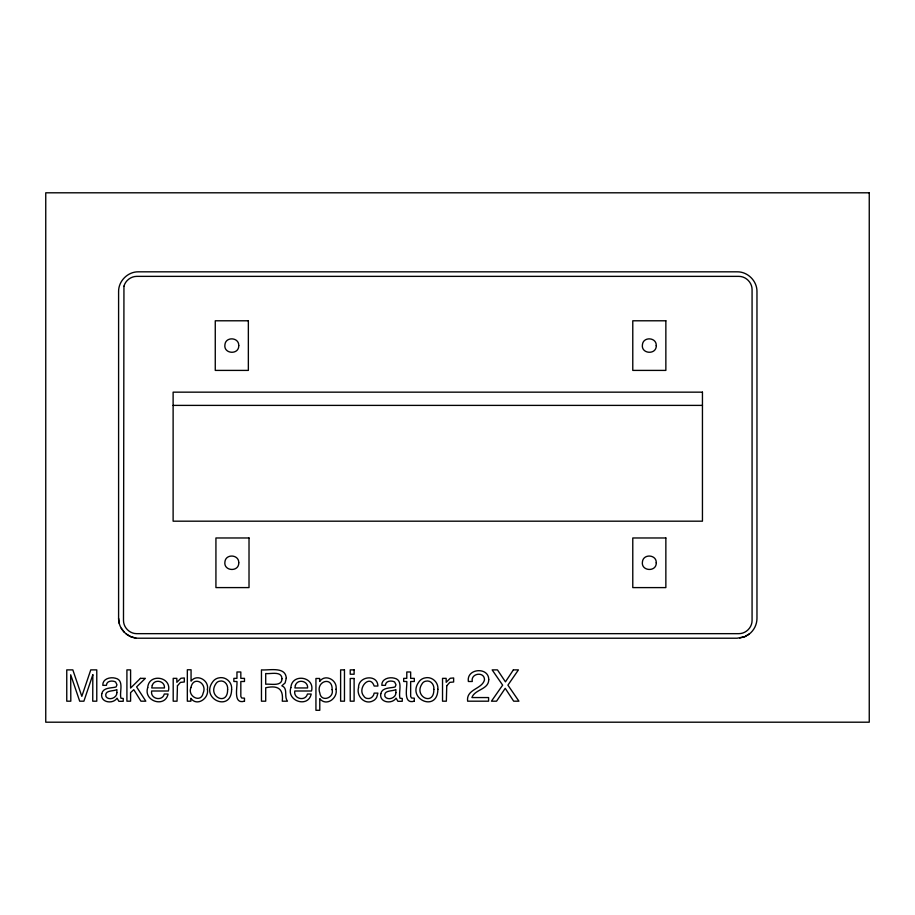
<?xml version="1.0" encoding="UTF-8"?>
<svg xmlns="http://www.w3.org/2000/svg" width="915" height="915" viewBox="0 0 915 915"><rect width="100%" height="100%" fill="white"/><g stroke="black" fill="none" stroke-linecap="round" stroke-linejoin="round"><path stroke-width="1.37" d="M749.202 634.106C754.029 630.401 756.968 624.453 756.968 618.368L756.968 291.668C757.185 281.065 747.727 271.595 737.113 271.824L138.451 271.824C127.837 271.595 118.378 281.065 118.595 291.668L118.595 618.368C118.378 628.971 127.837 638.441 138.451 638.212L737.113 638.212L744.719 636.703L749.202 634.106L744.719 636.703L739.709 638.041M173.118 405.391L702.446 405.391M135.855 638.041L130.856 636.703L126.362 634.106M121.26 628.285L124.417 632.402M118.595 618.368L119.282 623.504M92.827 674.778L92.735 701.187L96.773 701.187L96.773 669.883L90.757 669.883L81.824 696.349L72.834 669.883L66.761 669.883L66.761 701.187L70.81 701.187L70.695 674.778L79.697 701.187L83.894 701.187L92.827 674.778M332.122 689.636C334.421 698.099 320.959 702.583 319.827 693.021C315.515 681.229 332.705 675.773 332.122 689.636M190.972 687.462C187.003 696.315 201.037 703.612 203.119 693.181C207.728 683.002 193.225 675.362 190.972 687.462M207.431 689.338C209.226 698.408 196.839 706.975 190.869 698.271L190.869 701.187L187.335 701.187L187.335 669.769L191.063 669.769L191.063 681.137C196.885 673.383 209.238 680.28 207.431 689.338M231.621 689.292C231.461 713.174 199.104 698.694 213.275 681.115A9.425 9.425 0 0 1 218.776 677.912C225.65 676.196 232.387 682.304 231.621 689.292M358.543 687.565C356.061 696.132 364.925 705.476 373.331 700.673A7.835 7.835 0 0 0 376.786 697.036L377.895 693.113L374.166 693.113C373.72 696.544 370.529 699.335 367.007 698.419A4.701 4.701 0 0 1 363.896 696.224C356.816 688.469 369.912 673.52 374.166 686.033L377.895 686.033C377.746 673.817 358.165 676.094 358.543 687.565M437.862 689.292C437.69 713.174 405.334 698.694 419.505 681.115A9.425 9.425 0 0 1 425.018 677.912C431.88 676.196 438.628 682.304 437.862 689.292M147.727 687.588C143.117 701.062 165.077 708.279 168.063 694.027L164.288 694.027C162.435 701.622 150.094 699.094 151.65 690.997L168.383 690.997C172.043 676.494 148.63 673.028 147.727 687.588M290.867 687.588C286.258 701.062 308.229 708.279 311.203 694.027L307.44 694.027C305.576 701.622 293.235 699.094 294.802 690.997L311.523 690.997C315.195 676.494 291.771 673.028 290.867 687.588M336.034 689.269C338.047 698.271 326.106 706.929 319.781 698.625L319.781 710.292L315.938 710.292L315.938 678.473L319.667 678.473L319.667 681.492C325.225 673.326 337.726 680.234 336.034 689.269M281.969 678.724C282.049 686.833 270.428 683.654 265.705 684.226L265.705 673.52C270.417 674.252 281.763 670.638 281.969 678.724M101.771 693.696C99.987 702.491 112.888 704.607 117.063 698.168L118.881 701.325L123.239 701.29L123.239 698.465L120.952 698.225C119.133 692.117 124.692 680.074 115.313 678.187C110.212 676.791 102.388 678.827 102.823 685.335L106.403 685.335C106.495 680.726 112.385 680.234 115.576 681.927L116.971 684.775L116.056 686.993C111.298 688.263 103.052 687.314 101.771 693.696M380.8 693.696C379.016 702.491 391.906 704.607 396.081 698.168L397.911 701.325L402.257 701.29L402.257 698.465L399.969 698.225C398.151 692.117 403.709 680.074 394.342 678.187C389.23 676.791 381.418 678.827 381.841 685.335L385.421 685.335C385.524 680.726 391.403 680.234 394.605 681.927L396.001 684.775L395.074 686.993C390.316 688.263 382.081 687.314 380.8 693.696M488.736 679.708C488.69 689.67 474.725 689.269 471.911 697.562L488.587 697.562L488.587 701.187L467.634 701.187C466.021 689.029 482.091 689.269 484.493 679.879C484.641 671.21 470.504 673.108 472.277 681.492L468.377 681.492C466.238 668.202 488.965 666.635 488.736 679.708M227.618 689.407C227.972 706.689 207.03 696.555 215.894 683.734A5.215 5.215 0 0 1 219.371 681.218C224.358 679.788 228.258 684.672 227.618 689.407M433.847 689.407C434.202 706.689 413.271 696.555 422.124 683.734A5.215 5.215 0 0 1 425.601 681.218C430.599 679.788 434.488 684.672 433.847 689.407M286.269 678.324L285.114 682.922L281.854 685.804C287.802 687.966 284.485 695.366 286.635 699.792L287.47 701.187L282.266 701.187C283.65 688.949 278.057 685.003 265.705 687.76L265.705 701.187L261.461 701.187L261.461 669.883C268.861 670.592 285.823 666.086 286.269 678.324M116.868 692.666C117.177 697.882 108.896 700.981 105.957 696.601C104.207 689.819 113.185 691.603 116.868 689.578L116.868 692.666M395.886 692.666C396.195 697.882 387.914 700.981 384.986 696.601C383.225 689.819 392.203 691.603 395.886 689.578L395.886 692.666M238.758 345.596C239.067 355.1 223.42 354.116 224.918 344.726C225.605 336.365 239.112 337.212 238.758 345.596M238.758 562.782C239.067 572.287 223.42 571.303 224.918 561.913C225.605 553.552 239.112 554.399 238.758 562.782M656.261 345.596C656.57 355.1 640.923 354.116 642.421 344.726C643.119 336.365 656.627 337.212 656.261 345.596M656.261 562.782C656.57 572.287 640.923 571.303 642.421 561.913C643.119 553.552 656.627 554.399 656.261 562.782M123.948 286.178L123.491 620.427C123.456 627.518 129.644 633.706 136.724 633.66L738.84 633.66C745.919 633.706 752.119 627.518 752.073 620.427L752.073 289.598C752.119 282.518 745.919 276.33 738.84 276.364L136.724 276.364C130.879 276.399 125.492 280.539 123.948 286.178M177.43 685.77L177.041 701.187L173.198 701.187L173.198 678.358L176.847 678.358L176.847 682.304L180.918 678.267L184.304 677.958L184.304 682.007L180.484 682.361L177.43 685.77M446.749 685.77L446.36 701.187L442.528 701.187L442.528 678.358L446.165 678.358L446.165 682.304L450.249 678.267L453.634 677.958L453.634 682.007L449.803 682.361L446.749 685.77M152.29 685.266L151.753 687.954L164.437 687.954C165.192 680.863 154.486 678.598 152.29 685.266M295.431 685.266L294.904 687.954L307.589 687.954C308.332 680.863 297.638 678.598 295.431 685.266M513.372 669.883L505.446 681.858L497.451 669.883L492.144 669.883L502.655 685.141L491.435 701.187L496.559 701.187L505.229 688.32L513.67 701.187L518.931 701.187L507.916 685.141L518.428 669.883L513.372 669.883M140.441 678.358L130.593 688.057L130.593 669.883L126.91 669.883L126.91 701.187L130.593 701.187L130.593 692.621L133.807 689.681L140.933 701.187L145.828 701.187L136.598 686.913L145.348 678.358L140.441 678.358M244.477 701.187C232.833 704.561 237.534 687.302 236.951 681.492L233.863 681.492L233.863 678.358L236.951 678.358L236.951 671.987L240.828 671.987L240.828 678.358L244.477 678.358L244.477 681.492L240.828 681.492L240.828 696.395L241.64 697.996L244.477 698.168L244.477 701.187M414.301 701.187C402.657 704.561 407.358 687.302 406.786 681.492L403.687 681.492L403.687 678.358L406.786 678.358L406.786 671.987L410.663 671.987L410.663 678.358L414.301 678.358L414.301 681.492L410.663 681.492L410.663 696.395L411.464 697.996L414.301 698.168L414.301 701.187M869.25 192.802L45.75 192.802L45.75 722.198L869.25 722.198L869.25 192.802M248.354 320.788L215.265 320.788L215.265 370.403L248.354 370.403L248.354 320.788M665.857 320.788L632.78 320.788L632.78 370.403L665.857 370.403L665.857 320.788M702.446 392.158L173.118 392.158L173.118 521.184L702.446 521.184L702.446 392.158M249.017 537.974L215.929 537.974L215.929 587.59L249.017 587.59L249.017 537.974M665.857 537.974L632.78 537.974L632.78 587.602L665.857 587.602L665.857 537.974M344.463 669.883L340.62 669.883L340.62 701.187L344.463 701.187L344.463 669.883M354.116 669.883L350.216 669.883L350.216 674.229L354.116 674.229L354.116 669.883M354.116 678.473L350.216 678.473L350.216 701.187L354.116 701.187L354.116 678.473"/></g></svg>
